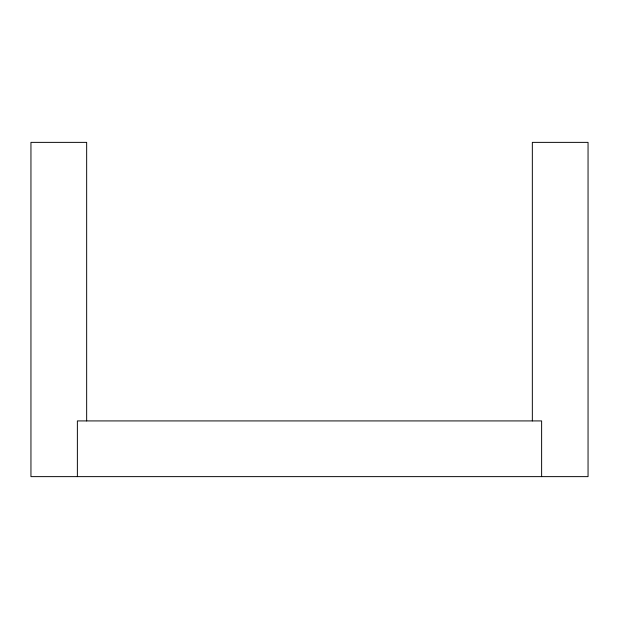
<?xml version="1.0" encoding="UTF-8"?>
<svg xmlns="http://www.w3.org/2000/svg" width="619" height="619" viewBox="0 0 619 619"><rect width="100%" height="100%" fill="white"/><g stroke="black" fill="none" stroke-linecap="round" stroke-linejoin="round"><path stroke-width="0.93" d="M541.625 476.63L541.625 420.92L77.375 420.92L77.375 476.63M532.34 420.92L532.34 142.37L588.05 142.37L588.05 476.63L30.95 476.63L30.95 142.37L86.66 142.37L86.66 420.92"/></g></svg>
